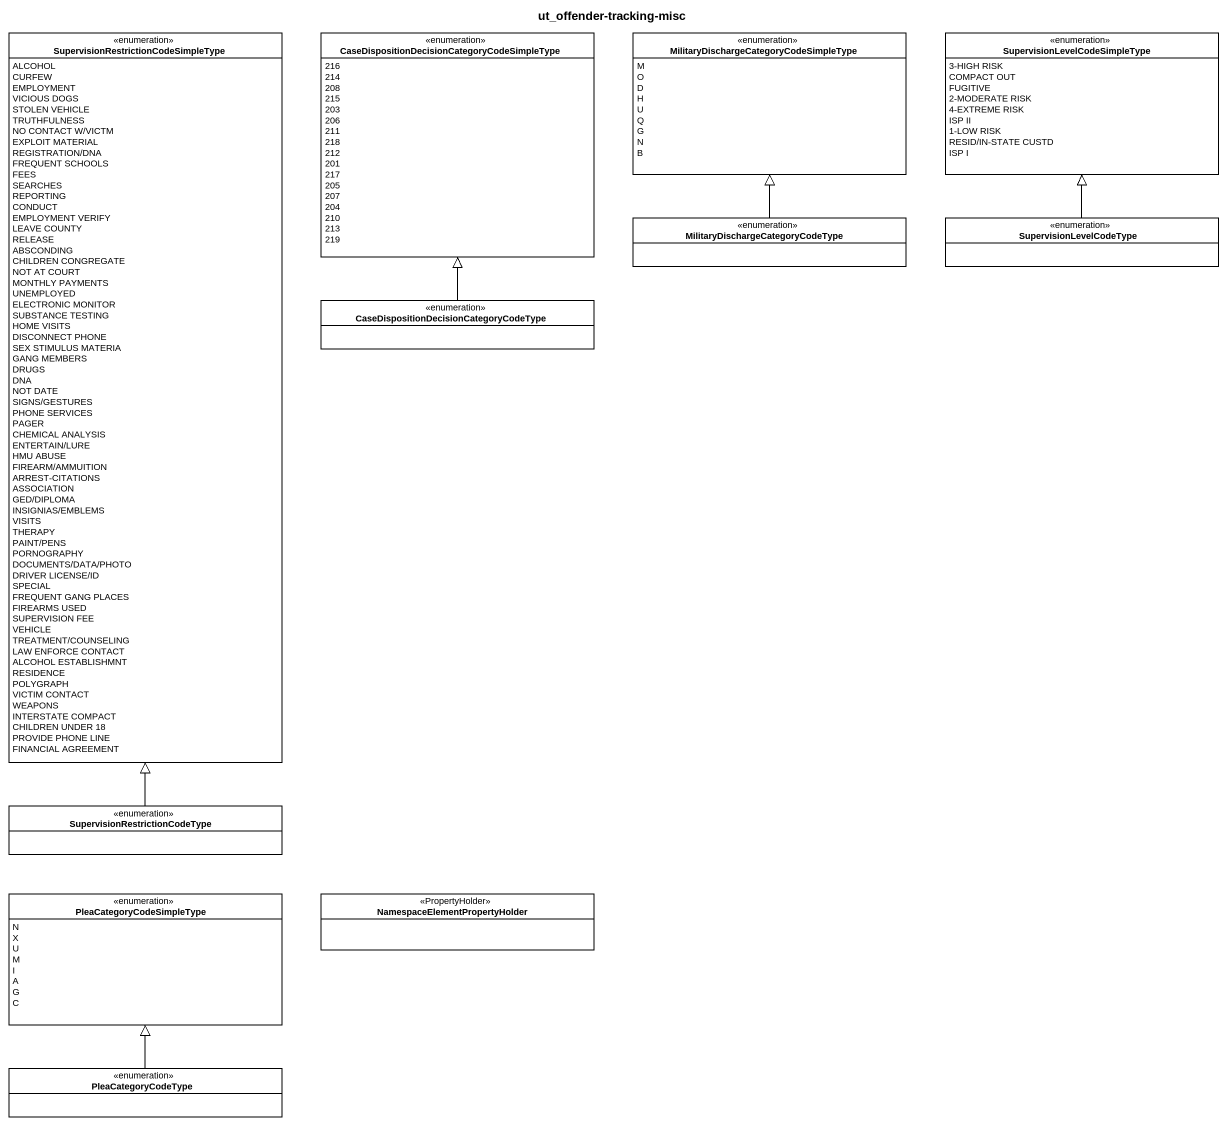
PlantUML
@startuml
title ut_offender-tracking-misc
hide circle
hide empty members
enum "SupervisionRestrictionCodeSimpleType" as SupervisionRestrictionCodeSi {
  ALCOHOL
  CURFEW
  EMPLOYMENT
  VICIOUS DOGS
  STOLEN VEHICLE
  TRUTHFULNESS
  NO CONTACT W/VICTM
  EXPLOIT MATERIAL
  REGISTRATION/DNA
  FREQUENT SCHOOLS
  FEES
  SEARCHES
  REPORTING
  CONDUCT
  EMPLOYMENT VERIFY
  LEAVE COUNTY
  RELEASE
  ABSCONDING
  CHILDREN CONGREGATE
  NOT AT COURT
  MONTHLY PAYMENTS
  UNEMPLOYED
  ELECTRONIC MONITOR
  SUBSTANCE TESTING
  HOME VISITS
  DISCONNECT PHONE
  SEX STIMULUS MATERIA
  GANG MEMBERS
  DRUGS
  DNA
  NOT DATE
  SIGNS/GESTURES
  PHONE SERVICES
  PAGER
  CHEMICAL ANALYSIS
  ENTERTAIN/LURE
  HMU ABUSE
  FIREARM/AMMUITION
  ARREST-CITATIONS
  ASSOCIATION
  GED/DIPLOMA
  INSIGNIAS/EMBLEMS
  VISITS
  THERAPY
  PAINT/PENS
  PORNOGRAPHY
  DOCUMENTS/DATA/PHOTO
  DRIVER LICENSE/ID
  SPECIAL
  FREQUENT GANG PLACES
  FIREARMS USED
  SUPERVISION FEE
  VEHICLE
  TREATMENT/COUNSELING
  LAW ENFORCE CONTACT
  ALCOHOL ESTABLISHMNT
  RESIDENCE
  POLYGRAPH
  VICTIM CONTACT
  WEAPONS
  INTERSTATE COMPACT
  CHILDREN UNDER 18
  PROVIDE PHONE LINE
  FINANCIAL AGREEMENT
}
enum "CaseDispositionDecisionCategoryCodeSimpleType" as CaseDispositionDecisionCateg {
  216
  214
  208
  215
  203
  206
  211
  218
  212
  201
  217
  205
  207
  204
  210
  213
  219
}
enum "MilitaryDischargeCategoryCodeSimpleType" as MilitaryDischargeCategoryCod {
  M
  O
  D
  H
  U
  Q
  G
  N
  B
}
enum "SupervisionLevelCodeSimpleType" as SupervisionLevelCodeSimpleTy {
  3-HIGH RISK
  COMPACT OUT
  FUGITIVE
  2-MODERATE RISK
  4-EXTREME RISK
  ISP II
  1-LOW RISK
  RESID/IN-STATE CUSTD
  ISP I
}
enum "MilitaryDischargeCategoryCodeType" as MilitaryDischargeCategoryCod_2
enum SupervisionLevelCodeType
enum "CaseDispositionDecisionCategoryCodeType" as CaseDispositionDecisionCateg_2
enum "SupervisionRestrictionCodeType" as SupervisionRestrictionCodeTy
enum PleaCategoryCodeSimpleType {
  N
  X
  U
  M
  I
  A
  G
  C
}
class "NamespaceElementPropertyHolder" as NamespaceElementPropertyHold <<PropertyHolder>>
enum PleaCategoryCodeType
MilitaryDischargeCategoryCod_2 -up-|> MilitaryDischargeCategoryCod
SupervisionLevelCodeType -up-|> SupervisionLevelCodeSimpleTy
CaseDispositionDecisionCateg_2 -up-|> CaseDispositionDecisionCateg
SupervisionRestrictionCodeTy -up-|> SupervisionRestrictionCodeSi
PleaCategoryCodeType -up-|> PleaCategoryCodeSimpleType
@enduml
